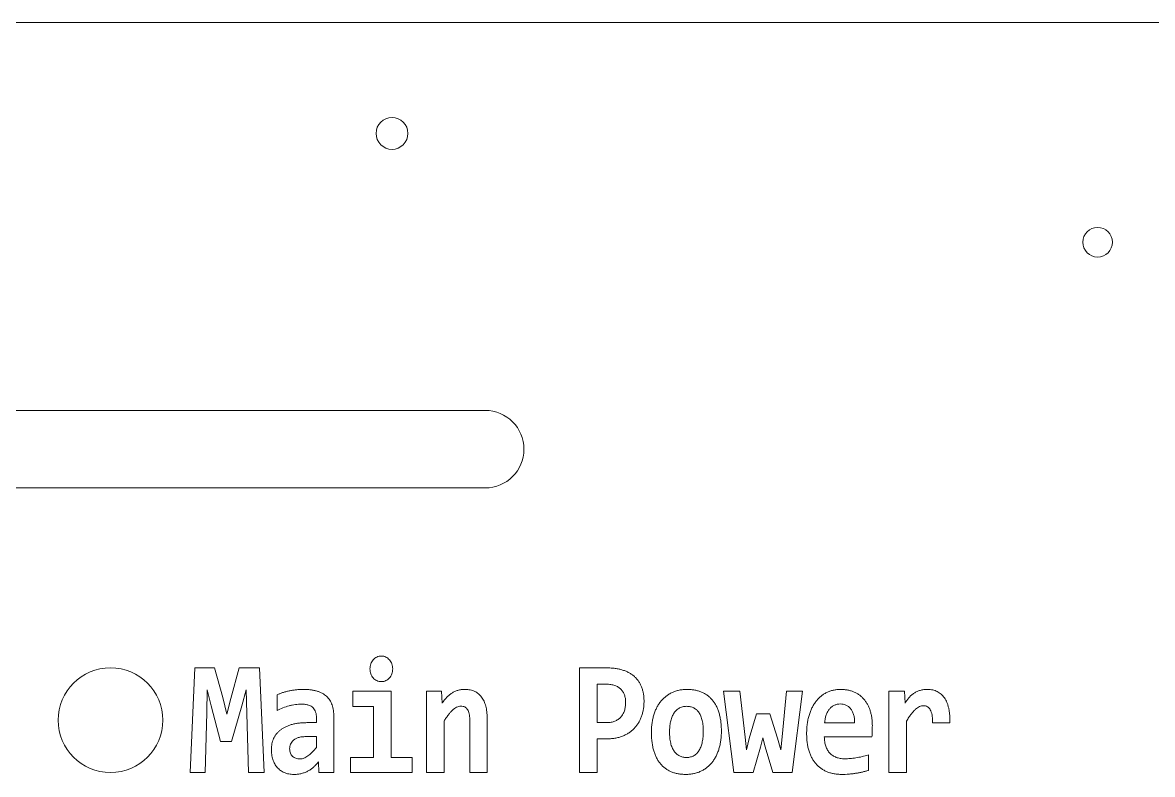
# Model space of a CAD drawing. Header units: inches. Extents: x -9 to 9, y -7.6 to 7.
# Drawn here: x -4.24 to 0.85, y 3.61 to 7 of the extents above; entities that cross this region are included whole.
import ezdxf

# ---------------------------------------------------------------- set-up
doc = ezdxf.new("R2010")
doc.units = ezdxf.units.IN
doc.header["$MEASUREMENT"] = 0

msp = doc.modelspace()

# ---------------------------------------------------------------- linework, layer by layer
at = {"color": 7, "linetype": 'Continuous', "lineweight": 15}
for p, q in [((6.5, 7), (-6.5, 7)), ((-2.1587, 5.25), (-7.0293, 5.25)), ((-7.1587, 4.9), (-2.1587, 4.9)), ((-3.4884, 3.6158), (-3.4678, 4.0882)), ((-3.4678, 4.0882), (-3.3785, 4.0882)), ((-3.3785, 4.0882), (-3.3415, 3.9541)), ((-3.3062, 3.9499), (-3.2673, 4.0882)), ((-3.2673, 4.0882), (-3.1764, 4.0882)), ((-3.1764, 4.0882), (-3.1555, 3.6158)), ((-1.7338, 3.6158), (-1.7338, 4.0882)), ((-1.7338, 4.0882), (-1.6107, 4.0882)), ((-3.4119, 3.9896), (-3.4141, 3.8851)), ((-3.3942, 3.9173), (-3.4119, 3.9896)), ((-3.2358, 3.9896), (-3.256, 3.9173)), ((-3.2329, 3.8829), (-3.2358, 3.9896)), ((-2.7547, 3.9144), (-2.7547, 3.9831)), ((-2.7547, 3.9831), (-2.5822, 3.9831)), ((-2.5822, 3.9831), (-2.5822, 3.6844)), ((-2.4227, 3.9831), (-2.355, 3.9831)), ((-2.4227, 3.6158), (-2.4227, 3.9831)), ((-2.355, 3.9831), (-2.353, 3.9289)), ((-1.6541, 4.0145), (-1.6541, 3.8414)), ((-1.6126, 4.0145), (-1.6541, 4.0145)), ((-1.0843, 3.9831), (-1.0098, 3.9831)), ((-1.038, 3.6158), (-1.0843, 3.9831)), ((-1.0098, 3.9831), (-0.9863, 3.7756)), ((-0.8189, 3.7763), (-0.7993, 3.9831)), ((-0.7993, 3.9831), (-0.7283, 3.9831)), ((-0.7283, 3.9831), (-0.7742, 3.6158)), ((-0.3388, 3.9831), (-0.2677, 3.9831)), ((-0.3388, 3.6158), (-0.3388, 3.9831)), ((-0.2677, 3.9831), (-0.2649, 3.9296)), ((-3.3415, 3.9541), (-3.3238, 3.8786)), ((-3.3238, 3.8786), (-3.3062, 3.9499)), ((-3.0973, 3.8963), (-3.0973, 3.9668)), ((-3.4141, 3.8851), (-3.4212, 3.6158)), ((-3.3521, 3.7564), (-3.3942, 3.9173)), ((-3.256, 3.9173), (-3.3026, 3.7564)), ((-3.2252, 3.6158), (-3.2329, 3.8829)), ((-2.6625, 3.9144), (-2.7547, 3.9144)), ((-2.6625, 3.6844), (-2.6625, 3.9144)), ((-0.9677, 3.7698), (-0.9349, 3.8815)), ((-0.9349, 3.8815), (-0.8751, 3.8815)), ((-0.8751, 3.8815), (-0.8401, 3.7706)), ((-2.9623, 3.841), (-2.9196, 3.841)), ((-2.9196, 3.841), (-2.9196, 3.8631)), ((-2.8412, 3.8666), (-2.8412, 3.6158)), ((-2.3443, 3.8482), (-2.3443, 3.6158)), ((-2.228, 3.6158), (-2.228, 3.8551)), ((-2.1496, 3.8623), (-2.1496, 3.6158)), ((-1.6541, 3.8414), (-1.6101, 3.8414)), ((-0.628, 3.8403), (-0.4924, 3.8403)), ((-0.2584, 3.8482), (-0.2584, 3.6158)), ((-0.0631, 3.8403), (-0.1418, 3.8403)), ((-2.9196, 3.7781), (-2.9675, 3.7781)), ((-2.9196, 3.7289), (-2.9196, 3.7781)), ((-0.9863, 3.7756), (-0.9808, 3.7188)), ((-0.9066, 3.7727), (-0.9172, 3.7311)), ((-0.896, 3.7322), (-0.9066, 3.7727)), ((-0.8401, 3.7706), (-0.825, 3.7181)), ((-0.825, 3.7181), (-0.8189, 3.7763)), ((-0.4146, 3.777), (-0.6293, 3.777)), ((-3.3026, 3.7564), (-3.3521, 3.7564)), ((-1.6541, 3.7677), (-1.6541, 3.6158)), ((-1.6139, 3.7677), (-1.6541, 3.7677)), ((-0.9808, 3.7188), (-0.9677, 3.7698)), ((-0.9172, 3.7311), (-0.9506, 3.6158)), ((-0.8613, 3.6158), (-0.896, 3.7322)), ((-2.766, 3.6158), (-2.766, 3.6844)), ((-2.766, 3.6844), (-2.6625, 3.6844)), ((-2.5822, 3.6844), (-2.488, 3.6844)), ((-2.488, 3.6844), (-2.488, 3.6158)), ((-0.4304, 3.6957), (-0.4304, 3.6255)), ((-2.9083, 3.6158), (-2.9103, 3.6639)), ((-3.4212, 3.6158), (-3.4884, 3.6158)), ((-3.1555, 3.6158), (-3.2252, 3.6158)), ((-2.8412, 3.6158), (-2.9083, 3.6158)), ((-2.488, 3.6158), (-2.766, 3.6158)), ((-2.3443, 3.6158), (-2.4227, 3.6158)), ((-2.1496, 3.6158), (-2.228, 3.6158)), ((-1.6541, 3.6158), (-1.7338, 3.6158)), ((-0.9506, 3.6158), (-1.038, 3.6158)), ((-0.7742, 3.6158), (-0.8613, 3.6158)), ((-0.2584, 3.6158), (-0.3388, 3.6158))]:
    msp.add_line(p, q, dxfattribs=at)
for centre, radius in [((-2.5787, 6.5), 0.072), ((0.6033, 6.009), 0.0669), ((-3.848, 3.852), 0.2362)]:
    msp.add_circle(centre, radius, dxfattribs=at)
msp.add_arc((-2.1587, 5.075), 0.175, 270, 90, dxfattribs=at)
for points, knots in [([(-2.6782, 4.0835), (-2.6781, 4.0874), (-2.6777, 4.095), (-2.6747, 4.1059), (-2.6701, 4.1158), (-2.6639, 4.1245), (-2.6563, 4.1318), (-2.6474, 4.1372), (-2.6374, 4.1408), (-2.6304, 4.1412), (-2.6268, 4.1414)], [0, 0, 0, 0, 0.134915, 0.265066, 0.391489, 0.513775, 0.635304, 0.754866, 0.876128, 1, 1, 1, 1]), ([(-2.6268, 4.1414), (-2.6233, 4.1412), (-2.6163, 4.1408), (-2.6065, 4.1372), (-2.5976, 4.1318), (-2.5901, 4.1245), (-2.5838, 4.1159), (-2.5793, 4.1059), (-2.5763, 4.095), (-2.5759, 4.0874), (-2.5757, 4.0835)], [0, 0, 0, 0, 0.123083, 0.243609, 0.362545, 0.483614, 0.607077, 0.733963, 0.86459, 1, 1, 1, 1]), ([(-2.6268, 4.0261), (-2.6304, 4.0263), (-2.6374, 4.0268), (-2.6474, 4.0302), (-2.6562, 4.0357), (-2.664, 4.0426), (-2.6701, 4.0513), (-2.6747, 4.0611), (-2.6777, 4.072), (-2.6781, 4.0796), (-2.6782, 4.0835)], [0, 0, 0, 0, 0.124479, 0.2458, 0.36582, 0.485273, 0.607012, 0.733919, 0.864568, 1, 1, 1, 1]), ([(-2.5757, 4.0835), (-2.5759, 4.0796), (-2.5763, 4.072), (-2.5793, 4.0611), (-2.5838, 4.0512), (-2.5901, 4.0427), (-2.5977, 4.0357), (-2.6064, 4.0302), (-2.6163, 4.0268), (-2.6233, 4.0263), (-2.6268, 4.0261)], [0, 0, 0, 0, 0.135932, 0.267064, 0.39444, 0.517367, 0.636332, 0.755727, 0.876308, 1, 1, 1, 1]), ([(-1.6107, 4.0882), (-1.6041, 4.0881), (-1.5912, 4.0879), (-1.5726, 4.0861), (-1.5551, 4.083), (-1.5388, 4.0785), (-1.5236, 4.0732), (-1.5098, 4.0664), (-1.4971, 4.0586), (-1.4858, 4.0495), (-1.4757, 4.0393), (-1.4668, 4.028), (-1.4594, 4.0155), (-1.4532, 4.002), (-1.4482, 3.9874), (-1.4449, 3.9718), (-1.4426, 3.9552), (-1.4424, 3.9437), (-1.4423, 3.9379)], [0, 0, 0, 0, 0.0771559, 0.1500314, 0.2186329, 0.284257, 0.346758, 0.4066003, 0.4640849, 0.5201355, 0.5758441, 0.6313778, 0.6872809, 0.7451001, 0.8045506, 0.8664467, 0.9315925, 1, 1, 1, 1]), ([(-3.0973, 3.9668), (-3.0932, 3.9685), (-3.0849, 3.972), (-3.0718, 3.9766), (-3.0578, 3.9807), (-3.0431, 3.9843), (-3.0276, 3.9873), (-3.0118, 3.9894), (-2.9957, 3.9907), (-2.9848, 3.9909), (-2.9794, 3.991)], [0, 0, 0, 0, 0.108953, 0.22325, 0.342922, 0.469361, 0.599847, 0.731805, 0.864766, 1, 1, 1, 1]), ([(-2.9794, 3.991), (-2.9735, 3.9909), (-2.9622, 3.9906), (-2.9459, 3.9893), (-2.931, 3.9869), (-2.9172, 3.9835), (-2.9047, 3.979), (-2.8933, 3.9739), (-2.8831, 3.9674), (-2.874, 3.9601), (-2.8661, 3.9518), (-2.8592, 3.9425), (-2.8536, 3.9322), (-2.8489, 3.9209), (-2.8454, 3.9088), (-2.843, 3.8956), (-2.8415, 3.8814), (-2.8413, 3.8717), (-2.8412, 3.8666)], [0, 0, 0, 0, 0.082094, 0.157924, 0.228911, 0.29444, 0.355998, 0.414427, 0.469955, 0.524029, 0.577462, 0.630802, 0.685668, 0.741976, 0.800876, 0.862993, 0.929408, 1, 1, 1, 1]), ([(-2.353, 3.9289), (-2.3497, 3.9334), (-2.3431, 3.9422), (-2.3327, 3.9545), (-2.3214, 3.9653), (-2.3092, 3.9744), (-2.2961, 3.9817), (-2.2819, 3.987), (-2.2663, 3.9905), (-2.2553, 3.9908), (-2.2496, 3.991)], [0, 0, 0, 0, 0.133292, 0.260922, 0.384024, 0.503561, 0.621728, 0.739675, 0.863898, 1, 1, 1, 1]), ([(-2.2496, 3.991), (-2.2455, 3.9909), (-2.2376, 3.9907), (-2.2263, 3.989), (-2.2156, 3.9861), (-2.2059, 3.982), (-2.1968, 3.9769), (-2.1886, 3.9708), (-2.1811, 3.9638), (-2.1745, 3.9558), (-2.1685, 3.947), (-2.1636, 3.9372), (-2.1592, 3.9266), (-2.1558, 3.9151), (-2.153, 3.9029), (-2.1511, 3.89), (-2.1499, 3.8764), (-2.1497, 3.8671), (-2.1496, 3.8623)], [0, 0, 0, 0, 0.065728, 0.128022, 0.187092, 0.244397, 0.299824, 0.355494, 0.410579, 0.466678, 0.524054, 0.58357, 0.645078, 0.710146, 0.778092, 0.848604, 0.922679, 1, 1, 1, 1]), ([(-1.5252, 3.9318), (-1.5253, 3.9348), (-1.5254, 3.9408), (-1.5264, 3.9496), (-1.5281, 3.9579), (-1.5304, 3.9658), (-1.5334, 3.9732), (-1.5371, 3.9801), (-1.5415, 3.9864), (-1.5466, 3.9922), (-1.5523, 3.9974), (-1.5588, 4.0019), (-1.566, 4.0057), (-1.5739, 4.0089), (-1.5825, 4.0115), (-1.5919, 4.0133), (-1.602, 4.0144), (-1.609, 4.0145), (-1.6126, 4.0145)], [0, 0, 0, 0, 0.06715, 0.130745, 0.192879, 0.252374, 0.310481, 0.367033, 0.423097, 0.478374, 0.534172, 0.591323, 0.650675, 0.712262, 0.777437, 0.84661, 0.921152, 1, 1, 1, 1]), ([(-1.4089, 3.7972), (-1.4088, 3.8044), (-1.4086, 3.8183), (-1.4063, 3.8388), (-1.403, 3.8582), (-1.3982, 3.8767), (-1.3919, 3.8939), (-1.3847, 3.91), (-1.3761, 3.9246), (-1.3663, 3.938), (-1.3553, 3.9499), (-1.3432, 3.9606), (-1.3298, 3.9696), (-1.3154, 3.9774), (-1.2999, 3.9835), (-1.2834, 3.9879), (-1.266, 3.9905), (-1.254, 3.9908), (-1.2479, 3.991)], [0, 0, 0, 0, 0.075496, 0.147581, 0.216933, 0.284015, 0.348584, 0.410381, 0.469915, 0.527948, 0.584827, 0.641511, 0.698022, 0.755418, 0.813853, 0.873618, 0.935409, 1, 1, 1, 1]), ([(-1.2479, 3.991), (-1.242, 3.9908), (-1.2304, 3.9906), (-1.2135, 3.9883), (-1.1976, 3.9844), (-1.1827, 3.9792), (-1.1688, 3.9724), (-1.156, 3.9642), (-1.1444, 3.9543), (-1.1338, 3.943), (-1.1245, 3.9302), (-1.1162, 3.9162), (-1.1092, 3.9006), (-1.1035, 3.8836), (-1.0989, 3.8653), (-1.0956, 3.8455), (-1.0937, 3.8244), (-1.0935, 3.8099), (-1.0933, 3.8024)], [0, 0, 0, 0, 0.0642511, 0.1255054, 0.1844075, 0.2410379, 0.2962076, 0.3510198, 0.4056337, 0.4611763, 0.51787, 0.5766323, 0.637729, 0.7022993, 0.7704856, 0.8426432, 0.9187575, 1, 1, 1, 1]), ([(-0.709, 3.7919), (-0.7089, 3.7992), (-0.7087, 3.8135), (-0.7064, 3.8343), (-0.7032, 3.8543), (-0.6983, 3.8731), (-0.6924, 3.8908), (-0.6852, 3.9073), (-0.6769, 3.9225), (-0.6675, 3.9363), (-0.657, 3.9488), (-0.6453, 3.9596), (-0.6328, 3.9692), (-0.619, 3.977), (-0.6043, 3.9833), (-0.5887, 3.9878), (-0.5723, 3.9905), (-0.5611, 3.9908), (-0.5554, 3.991)], [0, 0, 0, 0, 0.077483, 0.151904, 0.22312, 0.292089, 0.358242, 0.422002, 0.482663, 0.541949, 0.599602, 0.655741, 0.711322, 0.767266, 0.823748, 0.880696, 0.939179, 1, 1, 1, 1]), ([(-0.5554, 3.991), (-0.5498, 3.9908), (-0.5388, 3.9906), (-0.5228, 3.9883), (-0.5079, 3.9844), (-0.494, 3.9792), (-0.4812, 3.9725), (-0.4693, 3.9647), (-0.4587, 3.9555), (-0.4491, 3.9452), (-0.4407, 3.9337), (-0.4331, 3.9214), (-0.427, 3.9078), (-0.4217, 3.8933), (-0.4177, 3.878), (-0.4149, 3.8619), (-0.4129, 3.845), (-0.4128, 3.8335), (-0.4127, 3.8276)], [0, 0, 0, 0, 0.068723, 0.13409, 0.196878, 0.257221, 0.315898, 0.373628, 0.430687, 0.487932, 0.545742, 0.604388, 0.665043, 0.727846, 0.792548, 0.859196, 0.928251, 1, 1, 1, 1]), ([(-0.2649, 3.9296), (-0.2621, 3.9341), (-0.2567, 3.9429), (-0.247, 3.9549), (-0.2363, 3.9655), (-0.2244, 3.9745), (-0.2112, 3.9818), (-0.1966, 3.987), (-0.1806, 3.9905), (-0.1694, 3.9908), (-0.1636, 3.991)], [0, 0, 0, 0, 0.126887, 0.249222, 0.369615, 0.488104, 0.607785, 0.731275, 0.861296, 1, 1, 1, 1]), ([(-0.1636, 3.991), (-0.1596, 3.9908), (-0.1518, 3.9906), (-0.1404, 3.9889), (-0.1297, 3.9857), (-0.1198, 3.9816), (-0.1105, 3.9762), (-0.102, 3.9696), (-0.0943, 3.9619), (-0.0875, 3.9529), (-0.0813, 3.9429), (-0.076, 3.9317), (-0.0717, 3.9192), (-0.0682, 3.9056), (-0.0655, 3.8908), (-0.0637, 3.875), (-0.0629, 3.858), (-0.063, 3.8463), (-0.0631, 3.8403)], [0, 0, 0, 0, 0.058396, 0.11421, 0.16792, 0.219946, 0.271739, 0.323705, 0.375983, 0.430551, 0.487343, 0.547199, 0.611256, 0.679574, 0.75208, 0.829643, 0.912011, 1, 1, 1, 1]), ([(-2.9858, 3.9245), (-2.9906, 3.9244), (-3.0002, 3.9242), (-3.0145, 3.9228), (-3.0288, 3.9204), (-3.0476, 3.9161), (-3.0708, 3.9087), (-3.0884, 3.9005), (-3.0973, 3.8963)], [0, 0, 0, 0, 0.12466, 0.248004, 0.372431, 0.497374, 0.747528, 1, 1, 1, 1]), ([(-2.9196, 3.8631), (-2.9197, 3.8676), (-2.92, 3.8762), (-2.9227, 3.8883), (-2.9272, 3.8992), (-2.9343, 3.9083), (-2.9436, 3.9156), (-2.9531, 3.9197), (-2.9617, 3.9222), (-2.9691, 3.9236), (-2.9772, 3.9242), (-2.9829, 3.9244), (-2.9858, 3.9245)], [0, 0, 0, 0, 0.129487, 0.2481198, 0.3597011, 0.4672342, 0.5776699, 0.6979622, 0.7647032, 0.8362734, 0.9151733, 1, 1, 1, 1]), ([(-1.4423, 3.9379), (-1.4424, 3.9318), (-1.4427, 3.92), (-1.4448, 3.9025), (-1.4481, 3.8858), (-1.453, 3.8698), (-1.459, 3.8546), (-1.4666, 3.8405), (-1.4754, 3.8274), (-1.4855, 3.8154), (-1.497, 3.8047), (-1.5099, 3.7952), (-1.524, 3.7869), (-1.5395, 3.78), (-1.5562, 3.7743), (-1.5744, 3.7706), (-1.5937, 3.768), (-1.607, 3.7678), (-1.6139, 3.7677)], [0, 0, 0, 0, 0.066201, 0.130055, 0.192398, 0.25333, 0.312868, 0.371014, 0.42856, 0.485502, 0.542836, 0.600776, 0.660262, 0.722112, 0.786486, 0.853747, 0.924786, 1, 1, 1, 1]), ([(-1.6101, 3.8414), (-1.6067, 3.8414), (-1.6002, 3.8416), (-1.5908, 3.8428), (-1.582, 3.8447), (-1.5738, 3.8475), (-1.5662, 3.851), (-1.5592, 3.8553), (-1.5529, 3.8602), (-1.5471, 3.8658), (-1.5422, 3.8722), (-1.5376, 3.879), (-1.5338, 3.8865), (-1.5307, 3.8945), (-1.5283, 3.9031), (-1.5265, 3.9122), (-1.5254, 3.9218), (-1.5253, 3.9284), (-1.5252, 3.9318)], [0, 0, 0, 0, 0.070969, 0.138582, 0.202588, 0.263827, 0.323518, 0.380658, 0.437695, 0.494303, 0.551813, 0.610175, 0.669161, 0.730467, 0.79393, 0.860017, 0.928298, 1, 1, 1, 1]), ([(-0.557, 3.9252), (-0.5617, 3.925), (-0.571, 3.9245), (-0.5841, 3.9201), (-0.5958, 3.913), (-0.606, 3.9031), (-0.6145, 3.8906), (-0.6212, 3.8759), (-0.6257, 3.8588), (-0.6272, 3.8467), (-0.628, 3.8403)], [0, 0, 0, 0, 0.115796, 0.225123, 0.334421, 0.449269, 0.570355, 0.700841, 0.842953, 1, 1, 1, 1]), ([(-0.4924, 3.8403), (-0.4924, 3.8438), (-0.4925, 3.8505), (-0.4933, 3.8604), (-0.4948, 3.8695), (-0.4971, 3.8779), (-0.4998, 3.8856), (-0.5031, 3.8927), (-0.5069, 3.8991), (-0.5111, 3.9047), (-0.5157, 3.9096), (-0.5207, 3.9139), (-0.5261, 3.9174), (-0.5336, 3.9212), (-0.544, 3.9245), (-0.5526, 3.925), (-0.557, 3.9252)], [0, 0, 0, 0, 0.087291, 0.168643, 0.245359, 0.317294, 0.385466, 0.450402, 0.511494, 0.569379, 0.625455, 0.679161, 0.732512, 0.785482, 0.89083, 1, 1, 1, 1]), ([(-2.2679, 3.9155), (-2.2712, 3.9152), (-2.2779, 3.9147), (-2.2878, 3.9112), (-2.2973, 3.9053), (-2.3065, 3.8972), (-2.3156, 3.8873), (-2.3251, 3.8757), (-2.3348, 3.8626), (-2.3411, 3.8531), (-2.3443, 3.8482)], [0, 0, 0, 0, 0.093867, 0.190301, 0.294373, 0.409312, 0.536895, 0.677246, 0.83225, 1, 1, 1, 1]), ([(-2.228, 3.8551), (-2.2281, 3.8598), (-2.2284, 3.8687), (-2.2301, 3.881), (-2.2331, 3.8916), (-2.2376, 3.9003), (-2.2432, 3.9072), (-2.2503, 3.9121), (-2.2587, 3.915), (-2.2647, 3.9153), (-2.2679, 3.9155)], [0, 0, 0, 0, 0.172725, 0.324684, 0.457026, 0.573372, 0.679148, 0.780671, 0.885669, 1, 1, 1, 1]), ([(-1.2505, 3.9147), (-1.2538, 3.9146), (-1.2602, 3.9145), (-1.2694, 3.9127), (-1.2779, 3.9098), (-1.2856, 3.9058), (-1.2925, 3.9008), (-1.2988, 3.895), (-1.3045, 3.8884), (-1.3094, 3.8809), (-1.3139, 3.8727), (-1.3174, 3.8638), (-1.3207, 3.8543), (-1.3239, 3.8406), (-1.3267, 3.8222), (-1.3271, 3.8072), (-1.3273, 3.7995)], [0, 0, 0, 0, 0.063423, 0.123638, 0.180456, 0.235569, 0.289823, 0.344879, 0.400056, 0.458095, 0.517538, 0.578644, 0.643295, 0.710579, 0.851154, 1, 1, 1, 1]), ([(-1.175, 3.8001), (-1.175, 3.8047), (-1.1752, 3.8137), (-1.176, 3.8266), (-1.1775, 3.8388), (-1.1796, 3.85), (-1.1822, 3.8603), (-1.1856, 3.8697), (-1.1894, 3.8783), (-1.1939, 3.886), (-1.1989, 3.8928), (-1.2047, 3.8986), (-1.2108, 3.9036), (-1.2176, 3.9077), (-1.2251, 3.9108), (-1.2331, 3.9131), (-1.2416, 3.9145), (-1.2475, 3.9147), (-1.2505, 3.9147)], [0, 0, 0, 0, 0.088999, 0.172639, 0.251175, 0.324899, 0.393321, 0.457023, 0.517531, 0.574429, 0.628642, 0.68083, 0.73135, 0.782096, 0.83372, 0.886775, 0.941997, 1, 1, 1, 1]), ([(-0.182, 3.9173), (-0.1849, 3.9171), (-0.191, 3.9167), (-0.2, 3.9133), (-0.2091, 3.9082), (-0.2184, 3.901), (-0.2279, 3.8914), (-0.2379, 3.8794), (-0.2482, 3.8648), (-0.2549, 3.854), (-0.2584, 3.8482)], [0, 0, 0, 0, 0.082502, 0.170432, 0.266697, 0.375116, 0.498875, 0.643701, 0.810768, 1, 1, 1, 1]), ([(-0.1418, 3.8403), (-0.1417, 3.8436), (-0.1416, 3.8499), (-0.1418, 3.8591), (-0.1424, 3.8675), (-0.1438, 3.8772), (-0.1462, 3.888), (-0.1507, 3.8989), (-0.1566, 3.9074), (-0.164, 3.9132), (-0.1726, 3.9168), (-0.1788, 3.9171), (-0.182, 3.9173)], [0, 0, 0, 0, 0.100817, 0.19508, 0.280803, 0.359371, 0.497846, 0.617125, 0.719924, 0.811995, 0.902951, 1, 1, 1, 1]), ([(-3.1227, 3.721), (-3.1225, 3.7252), (-3.1223, 3.7336), (-3.1204, 3.746), (-3.1174, 3.7578), (-3.1131, 3.7691), (-3.1075, 3.7798), (-3.1007, 3.7898), (-3.0925, 3.7989), (-3.0831, 3.8073), (-3.0722, 3.8147), (-3.0603, 3.8216), (-3.0471, 3.8273), (-3.0326, 3.8323), (-3.0169, 3.8362), (-2.9999, 3.8391), (-2.9815, 3.8408), (-2.9689, 3.8409), (-2.9623, 3.841)], [0, 0, 0, 0, 0.056508, 0.111639, 0.16547, 0.218758, 0.271791, 0.325331, 0.378737, 0.434505, 0.492395, 0.552924, 0.616631, 0.683821, 0.755711, 0.831728, 0.91318, 1, 1, 1, 1]), ([(-0.4127, 3.8276), (-0.4127, 3.8242), (-0.4128, 3.8163), (-0.4133, 3.8038), (-0.4137, 3.7904), (-0.4143, 3.7813), (-0.4146, 3.777)], [0, 0, 0, 0, 0.2049, 0.464844, 0.741751, 1, 1, 1, 1]), ([(-2.9675, 3.7781), (-2.9706, 3.778), (-2.9768, 3.7778), (-2.9856, 3.7772), (-2.9937, 3.7757), (-3.0032, 3.7733), (-3.0135, 3.7692), (-3.0237, 3.7623), (-3.0315, 3.754), (-3.0368, 3.7445), (-3.0399, 3.734), (-3.0402, 3.7268), (-3.0404, 3.7231)], [0, 0, 0, 0, 0.092456, 0.178935, 0.257964, 0.330996, 0.462295, 0.578921, 0.686196, 0.789864, 0.893688, 1, 1, 1, 1]), ([(-1.2543, 3.6074), (-1.2602, 3.6076), (-1.2717, 3.6078), (-1.2885, 3.6102), (-1.3044, 3.6137), (-1.3192, 3.619), (-1.333, 3.6258), (-1.3459, 3.6339), (-1.3575, 3.6437), (-1.368, 3.6549), (-1.3776, 3.6675), (-1.3856, 3.6818), (-1.3928, 3.6974), (-1.3986, 3.7145), (-1.4032, 3.7331), (-1.4065, 3.7532), (-1.4086, 3.7747), (-1.4088, 3.7896), (-1.4089, 3.7972)], [0, 0, 0, 0, 0.0635848, 0.1241891, 0.1822807, 0.2386629, 0.2935909, 0.3479546, 0.4020819, 0.4571002, 0.5134666, 0.5721105, 0.6334491, 0.6982257, 0.7668602, 0.8398409, 0.9175741, 1, 1, 1, 1]), ([(-1.3273, 3.7995), (-1.3272, 3.7948), (-1.3271, 3.7858), (-1.3261, 3.7728), (-1.3245, 3.7606), (-1.3223, 3.7493), (-1.3194, 3.7388), (-1.3159, 3.7293), (-1.3118, 3.7206), (-1.3069, 3.7129), (-1.3016, 3.7059), (-1.2956, 3.7), (-1.2893, 3.6951), (-1.2824, 3.6909), (-1.2751, 3.6877), (-1.2673, 3.6855), (-1.259, 3.684), (-1.2534, 3.6839), (-1.2505, 3.6838)], [0, 0, 0, 0, 0.089078, 0.172878, 0.250966, 0.32499, 0.393964, 0.458346, 0.51993, 0.578093, 0.633728, 0.687011, 0.73826, 0.78866, 0.839574, 0.890951, 0.944445, 1, 1, 1, 1]), ([(-1.0933, 3.8024), (-1.0934, 3.7953), (-1.0937, 3.7814), (-1.0957, 3.761), (-1.0991, 3.7416), (-1.1039, 3.7231), (-1.1101, 3.7058), (-1.1172, 3.6896), (-1.1258, 3.6748), (-1.1354, 3.6612), (-1.1463, 3.649), (-1.1585, 3.6384), (-1.1718, 3.6291), (-1.1861, 3.6213), (-1.2016, 3.615), (-1.2183, 3.6106), (-1.2359, 3.6079), (-1.2481, 3.6076), (-1.2543, 3.6074)], [0, 0, 0, 0, 0.0744658, 0.1462463, 0.2153424, 0.2821765, 0.3467347, 0.4084916, 0.4684548, 0.5266625, 0.583636, 0.6401112, 0.6965301, 0.7538929, 0.8122509, 0.8721587, 0.9345213, 1, 1, 1, 1]), ([(-1.2505, 3.6838), (-1.2473, 3.6839), (-1.2411, 3.684), (-1.2322, 3.6859), (-1.2239, 3.6885), (-1.2163, 3.6924), (-1.2095, 3.6974), (-1.2031, 3.7031), (-1.1976, 3.7098), (-1.1927, 3.7173), (-1.1887, 3.7256), (-1.1848, 3.7344), (-1.1819, 3.7441), (-1.1784, 3.7581), (-1.1755, 3.7768), (-1.1751, 3.7922), (-1.175, 3.8001)], [0, 0, 0, 0, 0.061335, 0.118822, 0.174526, 0.228688, 0.28292, 0.336981, 0.39266, 0.449342, 0.508732, 0.570712, 0.635567, 0.703656, 0.847779, 1, 1, 1, 1]), ([(-0.5496, 3.6074), (-0.5556, 3.6076), (-0.5675, 3.6078), (-0.5847, 3.6102), (-0.6011, 3.6137), (-0.6164, 3.619), (-0.6307, 3.6257), (-0.6439, 3.634), (-0.6559, 3.6435), (-0.6668, 3.6545), (-0.6766, 3.667), (-0.6849, 3.6808), (-0.6923, 3.696), (-0.6984, 3.7125), (-0.7032, 3.7304), (-0.7064, 3.7497), (-0.7087, 3.7703), (-0.7089, 3.7845), (-0.709, 3.7919)], [0, 0, 0, 0, 0.065437, 0.1282506, 0.1881304, 0.2466104, 0.3035447, 0.3591517, 0.4144956, 0.4700286, 0.5265234, 0.5850444, 0.645257, 0.7087849, 0.7756965, 0.845977, 0.9206578, 1, 1, 1, 1]), ([(-0.6293, 3.777), (-0.6292, 3.7731), (-0.629, 3.7655), (-0.6278, 3.7544), (-0.6259, 3.744), (-0.6229, 3.7344), (-0.6193, 3.7255), (-0.6148, 3.7175), (-0.61, 3.71), (-0.6042, 3.7033), (-0.5979, 3.6974), (-0.5909, 3.6924), (-0.5833, 3.6879), (-0.5752, 3.6843), (-0.5664, 3.6815), (-0.5573, 3.6795), (-0.5476, 3.6783), (-0.5411, 3.6781), (-0.5377, 3.678)], [0, 0, 0, 0, 0.077172, 0.149098, 0.218397, 0.283603, 0.346487, 0.406413, 0.464554, 0.521739, 0.57829, 0.634526, 0.691401, 0.749774, 0.809417, 0.871165, 0.934037, 1, 1, 1, 1]), ([(-3.0208, 3.6074), (-3.0248, 3.6075), (-3.0327, 3.6077), (-3.0442, 3.6094), (-3.0549, 3.6119), (-3.0648, 3.6156), (-3.0739, 3.6202), (-3.0824, 3.6255), (-3.0899, 3.6319), (-3.0968, 3.6388), (-3.1028, 3.6467), (-3.1081, 3.6553), (-3.1126, 3.6647), (-3.1163, 3.6748), (-3.1192, 3.6856), (-3.1212, 3.6969), (-3.1224, 3.7088), (-3.1226, 3.7169), (-3.1227, 3.721)], [0, 0, 0, 0, 0.070179, 0.137217, 0.20042, 0.261275, 0.320377, 0.377862, 0.434265, 0.490862, 0.547947, 0.606153, 0.666093, 0.728327, 0.793193, 0.859398, 0.928605, 1, 1, 1, 1]), ([(-3.0404, 3.7231), (-3.0402, 3.7196), (-3.0399, 3.7129), (-3.0376, 3.7035), (-3.0335, 3.6954), (-3.0278, 3.6887), (-3.0206, 3.6834), (-3.0123, 3.6798), (-3.0027, 3.6777), (-2.996, 3.6774), (-2.9925, 3.6773)], [0, 0, 0, 0, 0.1398799, 0.2661644, 0.3845067, 0.4985378, 0.6134882, 0.733233, 0.8602287, 1, 1, 1, 1]), ([(-2.9925, 3.6773), (-2.9898, 3.6775), (-2.9841, 3.6778), (-2.9755, 3.6805), (-2.9668, 3.6847), (-2.9581, 3.6908), (-2.9489, 3.6982), (-2.9396, 3.7072), (-2.9296, 3.7174), (-2.923, 3.725), (-2.9196, 3.7289)], [0, 0, 0, 0, 0.090285, 0.186243, 0.29004, 0.405192, 0.532873, 0.673951, 0.829832, 1, 1, 1, 1]), ([(-0.5377, 3.678), (-0.5295, 3.6783), (-0.5125, 3.6788), (-0.4862, 3.6819), (-0.4585, 3.6872), (-0.4399, 3.6928), (-0.4304, 3.6957)], [0, 0, 0, 0, 0.2258464, 0.4677594, 0.7267211, 1, 1, 1, 1]), ([(-2.9103, 3.6639), (-2.9137, 3.6599), (-2.9205, 3.652), (-2.9316, 3.6412), (-2.9434, 3.6314), (-2.9565, 3.6231), (-2.9707, 3.6163), (-2.9861, 3.6112), (-3.003, 3.608), (-3.0147, 3.6076), (-3.0208, 3.6074)], [0, 0, 0, 0, 0.122575, 0.242599, 0.36085, 0.48018, 0.601873, 0.727113, 0.858313, 1, 1, 1, 1]), ([(-0.4304, 3.6255), (-0.4347, 3.6243), (-0.4438, 3.6216), (-0.4578, 3.6181), (-0.4727, 3.6152), (-0.4879, 3.6123), (-0.5034, 3.6103), (-0.519, 3.6086), (-0.5344, 3.6076), (-0.5446, 3.6075), (-0.5496, 3.6074)], [0, 0, 0, 0, 0.112365, 0.233682, 0.359213, 0.487888, 0.617474, 0.74741, 0.876028, 1, 1, 1, 1])]:
    msp.add_open_spline(points, degree=3, knots=knots, dxfattribs=at)

doc.saveas('drawing.dxf')
